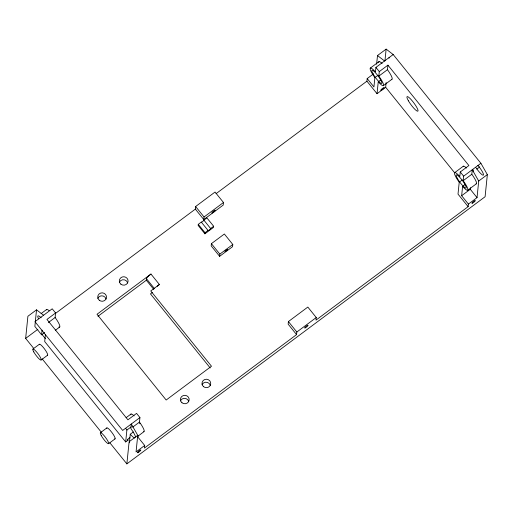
<?xml version="1.0" encoding="UTF-8"?>
<svg xmlns="http://www.w3.org/2000/svg" width="513" height="513" viewBox="0 0 513 513"><rect width="100%" height="100%" fill="white"/><g stroke="black" fill="none" stroke-linecap="round" stroke-linejoin="round"><path stroke-width="0.77" d="M33.666 348.333L25.65 338.394L27.901 316.264L36.532 309.826L43.579 315.245M36.532 309.826L34.846 326.422L41.591 334.79L44.676 332.495M41.591 334.79L42.066 330.128M45.426 334.412L44.702 341.555L125.679 441.95L128.141 440.109M58.918 327.025A10.959 2.046 53.3 0 0 55.519 318.054L55.122 317.515L55.584 312.988L52.211 308.807L34.948 321.677L122.665 430.439L139.934 417.563L136.561 413.382L127.923 419.82L46.952 319.426L55.584 312.988M125.679 441.95L126.884 430.048L126.493 429.509A10.959 2.046 53.3 0 1 125.717 428.393M376.619 64.247L377.497 55.551L386.135 49.113L393.182 54.532L480.899 163.288L487.35 174.606L485.099 196.736L126.865 463.887L129.116 441.757L137.747 435.319L131.302 424.001L130.841 428.528L131.232 429.067A10.959 2.046 53.3 0 1 135.592 437.217M129.391 442.77L130.264 434.229L133.342 431.927M153.785 289.441L146.34 280.213L146.494 278.739A5.483 1.071 -38.9 0 1 150.957 274.045L159.389 284.497A5.483 1.071 -38.9 0 0 157.215 286.305M137.747 435.319L136.06 451.915L144.692 445.476L137.946 437.114L138.106 435.556M143.659 431.715A10.959 2.046 53.3 0 0 139.863 422.629L139.472 422.09L139.934 417.563M144.692 445.476L144.429 448.061L296.572 334.604L296.835 332.02L288.402 321.561L307.826 307.075L316.258 317.534L315.995 320.118L468.138 206.662L468.401 204.078L461.649 195.709L462.598 186.392L463.002 186.841A10.959 2.046 53.3 0 0 467.952 189.816A10.959 2.046 53.3 0 0 463.572 181.23L463.175 180.691L463.637 176.164L460.264 171.977L468.895 165.545L387.924 65.151L379.293 71.589L378.831 76.116L379.222 76.649A10.959 2.046 53.3 0 1 383.602 85.241A10.959 2.046 53.3 0 1 378.652 82.266L378.248 81.817L380.717 79.977M195.357 209.112L195.62 206.527L215.043 192.048L223.476 202.5L223.213 205.085L203.789 219.57L195.357 209.112L55.41 313.475M198.274 224.335L198.159 225.444L204.905 233.806L213.543 227.374L213.652 226.265L206.906 217.897L203.885 220.154A1.642 0.321 -38.9 0 1 202.545 221.558A1.642 0.321 -38.9 0 1 201.295 222.084L198.274 224.335L205.02 232.703L204.905 233.806M203.789 219.57L204.052 216.986L195.62 206.527M211.407 243.662L211.183 245.874L219.622 256.333L232.569 246.676L232.793 244.464L224.361 234.005L211.407 243.662L219.846 254.121L219.622 256.333M288.402 321.561L288.139 324.145L296.572 334.604M386.161 82.522L385.673 87.281L377.042 93.719L366.923 81.169L367.18 78.585L373.349 73.987M393.182 54.532L375.914 67.402L375.458 71.929L375.054 71.48A10.959 2.046 53.3 0 0 370.104 68.505A10.959 2.046 53.3 0 0 374.484 77.091L374.875 77.63L373.932 86.953L367.18 78.585M377.042 93.719L378.248 81.817M384.93 60.97L386.135 49.113M391.65 79.303A10.959 2.046 53.3 0 0 387.854 70.217L387.462 69.678L387.924 65.151M460.264 171.977L459.802 176.504L459.404 176.055A10.959 2.046 53.3 0 0 454.454 173.08A10.959 2.046 53.3 0 0 458.834 181.673L459.225 182.211L458.013 194.113L468.138 206.662M468.401 204.078L477.032 197.64L470.286 189.278L470.44 187.72M476 183.878A10.959 2.046 53.3 0 0 472.204 174.792L471.813 174.253L472.268 169.726L478.719 181.044L477.032 197.64M41.136 313.571L46.683 309.435M370.392 68.037L379.024 61.598M216.063 193.67L366.923 81.169M374.875 77.63L377.959 75.334M25.65 338.394L37.847 329.301M48.344 322.574L55.122 317.515M378.831 76.116L387.462 69.678M204.052 216.986L223.476 202.5M55.295 330.327L59.611 327.108M383.314 85.709L391.945 79.271M32.883 349.096L39.36 344.268M205.02 232.703L208.041 230.446A1.642 0.321 -38.9 0 0 209.291 229.927A1.642 0.321 -38.9 0 0 210.631 228.516L213.652 226.265M150.957 274.045L97.008 314.277L166.174 400.025L211.491 366.231L150.758 290.935L159.389 284.497M97.977 316.277L146.34 280.213M41.155 359.998L47.632 355.176M152.31 292.506L150.463 293.885L210.189 367.936M219.846 254.121L232.793 244.464M100.362 432.754L106.839 427.925M126.102 417.691L131.033 414.01M454.742 172.612L463.374 166.174M463.637 176.164L480.899 163.288M108.634 443.662L115.111 438.833M126.884 430.048L131.2 426.829M459.225 182.211L462.309 179.909M476.872 169.053L479.815 166.853M132.687 427.149L139.472 422.09M463.175 180.691L471.813 174.253M463.213 185.93L465.067 184.552M478.719 181.044L487.35 174.606M137.176 436.743L143.954 431.683M467.664 190.285L476.295 183.846M461.649 195.709L470.286 189.278M296.835 332.02L316.258 317.534M377.497 55.551L384.551 60.97M130.264 434.229L130.661 434.678A10.959 2.046 53.3 0 0 134.63 438.038M375.914 67.402L379.293 71.589M385.673 87.281L454.576 172.708M203.885 220.154L210.631 228.516M201.295 222.084L208.041 230.446M146.494 278.739L154.432 288.575M41.995 334.425L45.368 338.606M42.188 358.895L101.311 432.202M109.833 442.764L126.865 463.887M472.73 169.38A6.849 1.276 53.3 0 1 473.159 171.772M477.898 165.404A8.221 1.533 53.3 0 1 483.432 175.119A8.221 1.533 53.3 0 1 475.968 167.7M389.085 58.149A8.221 1.533 53.3 0 1 389.713 57.405M378.754 62.503A10.959 2.046 53.3 0 1 382.121 63.465M180.422 400.884A4.386 4.219 5.8 0 1 188.739 401.499M202.007 384.788A4.386 4.219 5.8 0 1 210.324 385.41M97.765 298.399A4.386 4.219 5.8 0 1 106.082 299.015M119.343 282.304A4.386 4.219 5.8 0 1 127.66 282.926M128.077 439.949A2.193 0.43 -38.9 0 1 127.525 439.615A2.193 0.43 -38.9 0 1 129.904 437.64M38.456 318.804A10.959 2.046 53.3 0 1 41.155 317.739M46.401 309.91A10.959 2.046 53.3 0 1 49.075 310.666M130.764 414.921A10.959 2.046 53.3 0 1 134.13 415.876M139.273 422.68A8.221 1.533 53.3 0 1 139.991 423.725M463.175 166.34A10.959 2.046 53.3 0 1 466.471 168.04M39.277 344.492A6.849 1.276 53.3 0 1 44.336 348.718A6.849 1.276 53.3 0 1 47.446 355.265M106.775 428.502A6.849 1.276 53.3 0 1 111.815 432.376A6.849 1.276 53.3 0 1 114.643 438.878M212.664 212.741A2.193 0.43 -38.9 0 0 215.306 210.304A2.193 0.43 -38.9 0 0 212.767 211.722A2.193 0.43 -38.9 0 0 212.664 212.741M99.31 300.272A4.386 4.219 5.8 0 0 106.441 297.822A4.386 4.219 5.8 0 0 100.625 293.077A4.386 4.219 5.8 0 0 99.31 300.272M120.888 284.176A4.386 4.219 5.8 0 0 128.026 281.727A4.386 4.219 5.8 0 0 122.209 276.988A4.386 4.219 5.8 0 0 120.888 284.176M181.974 402.756A4.386 4.219 5.8 0 0 189.105 400.307A4.386 4.219 5.8 0 0 183.288 395.561A4.386 4.219 5.8 0 0 181.974 402.756M203.552 386.661A4.386 4.219 5.8 0 0 210.683 384.211A4.386 4.219 5.8 0 0 204.867 379.473A4.386 4.219 5.8 0 0 203.552 386.661M381.595 90.115A2.193 0.43 -38.9 0 0 384.237 87.672A2.193 0.43 -38.9 0 0 381.698 89.089A2.193 0.43 -38.9 0 0 381.595 90.115M372.945 73.692A8.221 1.533 53.3 0 0 381.595 83.523A8.221 1.533 53.3 0 0 376.023 73.404A8.221 1.533 53.3 0 0 372.945 73.692M457.288 178.267A8.221 1.533 53.3 0 0 465.945 188.098A8.221 1.533 53.3 0 0 460.366 177.979A8.221 1.533 53.3 0 0 457.288 178.267M33.762 351.899A6.849 1.276 53.3 0 0 40.969 360.088A6.849 1.276 53.3 0 0 36.327 351.655A6.849 1.276 53.3 0 0 33.762 351.899M101.241 435.556A6.849 1.276 53.3 0 0 108.448 443.751A6.849 1.276 53.3 0 0 103.806 435.319A6.849 1.276 53.3 0 0 101.241 435.556M225.521 251.267A1.642 0.321 -38.9 0 0 227.503 249.433A1.642 0.321 -38.9 0 0 225.598 250.498A1.642 0.321 -38.9 0 0 225.521 251.267M305.447 327.775A2.193 0.43 -38.9 0 0 308.089 325.332A2.193 0.43 -38.9 0 0 305.549 326.755A2.193 0.43 -38.9 0 0 305.447 327.775M138.196 452.498A2.193 0.43 -38.9 0 0 140.838 450.061A2.193 0.43 -38.9 0 0 138.298 451.478A2.193 0.43 -38.9 0 0 138.196 452.498M472.691 203.052A2.193 0.43 -38.9 0 0 475.333 200.609A2.193 0.43 -38.9 0 0 472.794 202.032A2.193 0.43 -38.9 0 0 472.691 203.052M408.406 100.811A9.042 1.686 53.3 0 0 417.806 111.193A9.042 1.686 53.3 0 0 411.221 99.702A9.042 1.686 53.3 0 0 408.406 100.811"/></g></svg>
